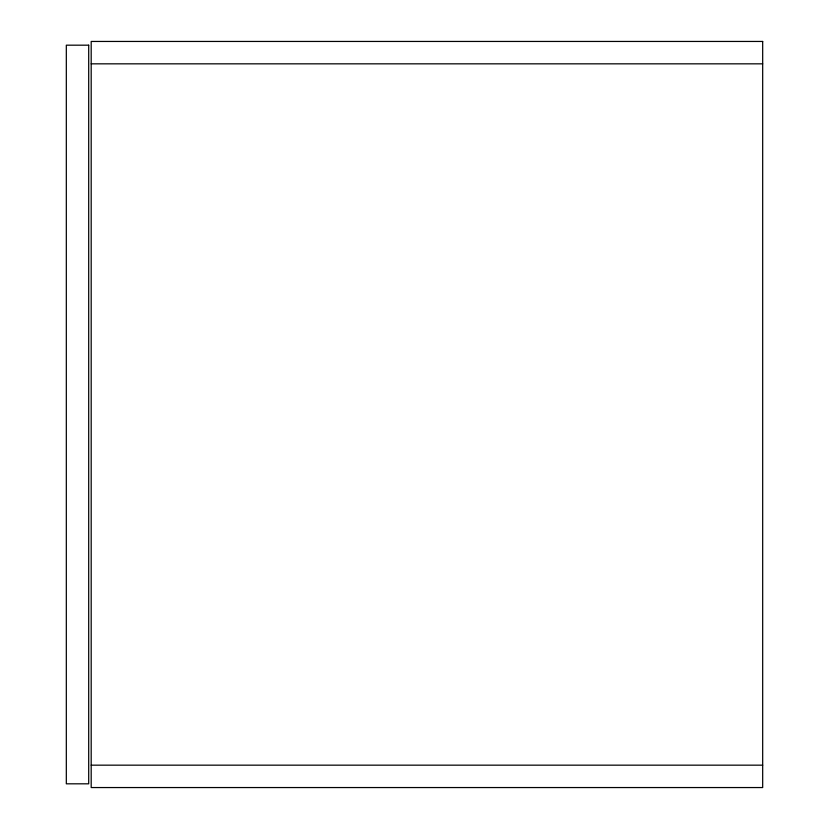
<?xml version="1.0" encoding="UTF-8"?>
<svg xmlns="http://www.w3.org/2000/svg" width="829" height="829" viewBox="0 0 829 829"><rect width="100%" height="100%" fill="white"/><g stroke="black" fill="none" stroke-linecap="round" stroke-linejoin="round"><path stroke-width="1.24" d="M91.19 63.833L762.68 63.833M91.19 765.167L762.68 765.167M762.68 41.45L91.19 41.45L91.19 787.55L762.68 787.55L762.68 41.45M88.703 45.18L66.32 45.18L66.32 783.819L88.703 783.819L88.703 45.18"/></g></svg>
